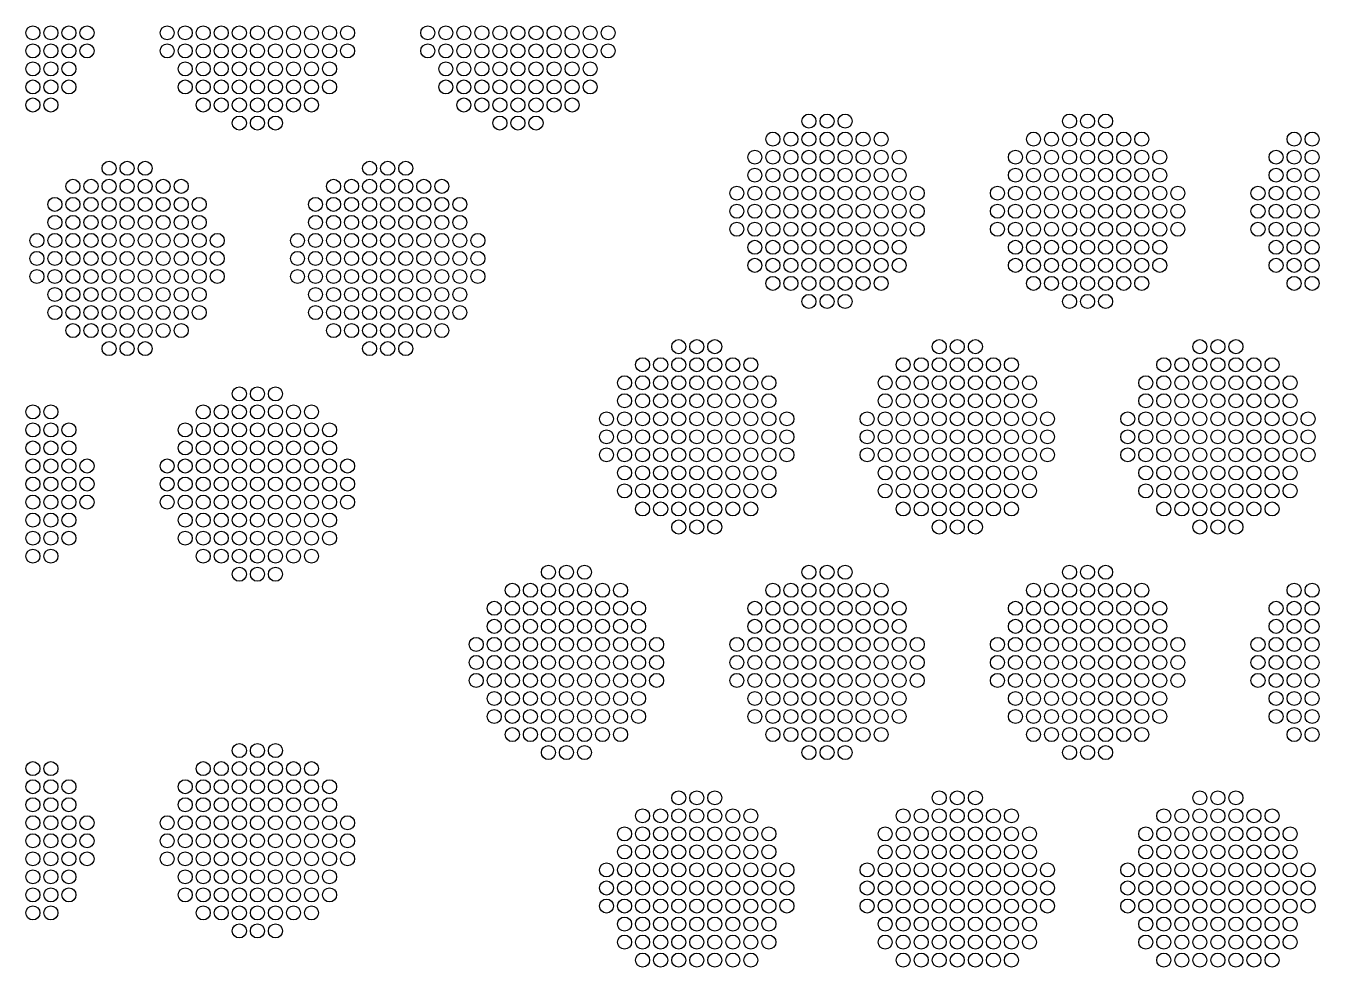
# Model space of a CAD drawing. Extents: x -49 to 54, y -38 to 38.
# Drawn here: x -29.79 to -23.33, y 9.48 to 14.17 of the extents above; entities that cross this region are included whole.
import ezdxf

# ---------------------------------------------------------------- set-up
doc = ezdxf.new("R2010")
doc.units = 0
doc.layers.add('LOWER_ELECTRODE', color=1, linetype='CONTINUOUS')

msp = doc.modelspace()

# ---------------------------------------------------------------- linework, layer by layer
at = {"layer": 'LOWER_ELECTRODE'}
for centre in [(-29.7502, 14.1384), (-29.6602, 14.1384), (-29.5702, 14.1384), (-29.4802, 14.1384), (-29.0802, 14.1384), (-28.9902, 14.1384), (-28.9002, 14.1384), (-28.8102, 14.1384), (-28.7202, 14.1384), (-28.6302, 14.1384), (-28.5402, 14.1384), (-28.4502, 14.1384), (-28.3602, 14.1384), (-28.2702, 14.1384), (-28.1802, 14.1384), (-27.7802, 14.1384), (-27.6902, 14.1384), (-27.6002, 14.1384), (-27.5102, 14.1384), (-27.4202, 14.1384), (-27.3302, 14.1384), (-27.2402, 14.1384), (-27.1502, 14.1384), (-27.0602, 14.1384), (-26.9702, 14.1384), (-26.8802, 14.1384), (-29.7502, 14.0484), (-29.6602, 14.0484), (-29.5702, 14.0484), (-29.4802, 14.0484), (-29.0802, 14.0484), (-28.9902, 14.0484), (-28.9002, 14.0484), (-28.8102, 14.0484), (-28.7202, 14.0484), (-28.6302, 14.0484), (-28.5402, 14.0484), (-28.4502, 14.0484), (-28.3602, 14.0484), (-28.2702, 14.0484), (-28.1802, 14.0484), (-27.7802, 14.0484), (-27.6902, 14.0484), (-27.6002, 14.0484), (-27.5102, 14.0484), (-27.4202, 14.0484), (-27.3302, 14.0484), (-27.2402, 14.0484), (-27.1502, 14.0484), (-27.0602, 14.0484), (-26.9702, 14.0484), (-26.8802, 14.0484), (-29.7502, 13.9584), (-29.6602, 13.9584), (-29.5702, 13.9584), (-28.9902, 13.9584), (-28.9002, 13.9584), (-28.8102, 13.9584), (-28.7202, 13.9584), (-28.6302, 13.9584), (-28.5402, 13.9584), (-28.4502, 13.9584), (-28.3602, 13.9584), (-28.2702, 13.9584), (-27.6902, 13.9584), (-27.6002, 13.9584), (-27.5102, 13.9584), (-27.4202, 13.9584), (-27.3302, 13.9584), (-27.2402, 13.9584), (-27.1502, 13.9584), (-27.0602, 13.9584), (-26.9702, 13.9584), (-29.7502, 13.8684), (-29.6602, 13.8684), (-29.5702, 13.8684), (-28.9902, 13.8684), (-28.9002, 13.8684), (-28.8102, 13.8684), (-28.7202, 13.8684), (-28.6302, 13.8684), (-28.5402, 13.8684), (-28.4502, 13.8684), (-28.3602, 13.8684), (-28.2702, 13.8684), (-27.6902, 13.8684), (-27.6002, 13.8684), (-27.5102, 13.8684), (-27.4202, 13.8684), (-27.3302, 13.8684), (-27.2402, 13.8684), (-27.1502, 13.8684), (-27.0602, 13.8684), (-26.9702, 13.8684), (-29.7502, 13.7784), (-29.6602, 13.7784), (-28.9002, 13.7784), (-28.8102, 13.7784), (-28.7202, 13.7784), (-28.6302, 13.7784), (-28.5402, 13.7784), (-28.4502, 13.7784), (-28.3602, 13.7784), (-27.6002, 13.7784), (-27.5102, 13.7784), (-27.4202, 13.7784), (-27.3302, 13.7784), (-27.2402, 13.7784), (-27.1502, 13.7784), (-27.0602, 13.7784), (-28.7202, 13.6884), (-28.6302, 13.6884), (-28.5402, 13.6884), (-27.4202, 13.6884), (-27.3302, 13.6884), (-27.2402, 13.6884), (-25.8784, 13.6982), (-25.7884, 13.6982), (-25.6984, 13.6982), (-24.5784, 13.6982), (-24.4884, 13.6982), (-24.3984, 13.6982), (-26.0584, 13.6082), (-25.9684, 13.6082), (-25.8784, 13.6082), (-25.7884, 13.6082), (-25.6984, 13.6082), (-25.6084, 13.6082), (-25.5184, 13.6082), (-24.7584, 13.6082), (-24.6684, 13.6082), (-24.5784, 13.6082), (-24.4884, 13.6082), (-24.3984, 13.6082), (-24.3084, 13.6082), (-24.2184, 13.6082), (-23.4584, 13.6082), (-23.3684, 13.6082), (-26.1484, 13.5182), (-26.0584, 13.5182), (-25.9684, 13.5182), (-25.8784, 13.5182), (-25.7884, 13.5182), (-25.6984, 13.5182), (-25.6084, 13.5182), (-25.5184, 13.5182), (-25.4284, 13.5182), (-24.8484, 13.5182), (-24.7584, 13.5182), (-24.6684, 13.5182), (-24.5784, 13.5182), (-24.4884, 13.5182), (-24.3984, 13.5182), (-24.3084, 13.5182), (-24.2184, 13.5182), (-24.1284, 13.5182), (-23.5484, 13.5182), (-23.4584, 13.5182), (-23.3684, 13.5182), (-29.3702, 13.4625), (-29.2802, 13.4625), (-29.1902, 13.4625), (-28.0702, 13.4625), (-27.9802, 13.4625), (-27.8902, 13.4625), (-26.1484, 13.4282), (-26.0584, 13.4282), (-25.9684, 13.4282), (-25.8784, 13.4282), (-25.7884, 13.4282), (-25.6984, 13.4282), (-25.6084, 13.4282), (-25.5184, 13.4282), (-25.4284, 13.4282), (-24.8484, 13.4282), (-24.7584, 13.4282), (-24.6684, 13.4282), (-24.5784, 13.4282), (-24.4884, 13.4282), (-24.3984, 13.4282), (-24.3084, 13.4282), (-24.2184, 13.4282), (-24.1284, 13.4282), (-23.5484, 13.4282), (-23.4584, 13.4282), (-23.3684, 13.4282), (-29.5502, 13.3725), (-29.4602, 13.3725), (-29.3702, 13.3725), (-29.2802, 13.3725), (-29.1902, 13.3725), (-29.1002, 13.3725), (-29.0102, 13.3725), (-28.2502, 13.3725), (-28.1602, 13.3725), (-28.0702, 13.3725), (-27.9802, 13.3725), (-27.8902, 13.3725), (-27.8002, 13.3725), (-27.7102, 13.3725), (-26.2384, 13.3382), (-26.1484, 13.3382), (-26.0584, 13.3382), (-25.9684, 13.3382), (-25.8784, 13.3382), (-25.7884, 13.3382), (-25.6984, 13.3382), (-25.6084, 13.3382), (-25.5184, 13.3382), (-25.4284, 13.3382), (-25.3384, 13.3382), (-24.9384, 13.3382), (-24.8484, 13.3382), (-24.7584, 13.3382), (-24.6684, 13.3382), (-24.5784, 13.3382), (-24.4884, 13.3382), (-24.3984, 13.3382), (-24.3084, 13.3382), (-24.2184, 13.3382), (-24.1284, 13.3382), (-24.0384, 13.3382), (-23.6384, 13.3382), (-23.5484, 13.3382), (-23.4584, 13.3382), (-23.3684, 13.3382), (-29.6402, 13.2825), (-29.5502, 13.2825), (-29.4602, 13.2825), (-29.3702, 13.2825), (-29.2802, 13.2825), (-29.1902, 13.2825), (-29.1002, 13.2825), (-29.0102, 13.2825), (-28.9202, 13.2825), (-28.3402, 13.2825), (-28.2502, 13.2825), (-28.1602, 13.2825), (-28.0702, 13.2825), (-27.9802, 13.2825), (-27.8902, 13.2825), (-27.8002, 13.2825), (-27.7102, 13.2825), (-27.6202, 13.2825), (-29.6402, 13.1925), (-29.5502, 13.1925), (-29.4602, 13.1925), (-29.3702, 13.1925), (-29.2802, 13.1925), (-29.1902, 13.1925), (-29.1002, 13.1925), (-29.0102, 13.1925), (-28.9202, 13.1925), (-28.3402, 13.1925), (-28.2502, 13.1925), (-28.1602, 13.1925), (-28.0702, 13.1925), (-27.9802, 13.1925), (-27.8902, 13.1925), (-27.8002, 13.1925), (-27.7102, 13.1925), (-27.6202, 13.1925), (-26.2384, 13.2482), (-26.1484, 13.2482), (-26.0584, 13.2482), (-25.9684, 13.2482), (-25.8784, 13.2482), (-25.7884, 13.2482), (-25.6984, 13.2482), (-25.6084, 13.2482), (-25.5184, 13.2482), (-25.4284, 13.2482), (-25.3384, 13.2482), (-24.9384, 13.2482), (-24.8484, 13.2482), (-24.7584, 13.2482), (-24.6684, 13.2482), (-24.5784, 13.2482), (-24.4884, 13.2482), (-24.3984, 13.2482), (-24.3084, 13.2482), (-24.2184, 13.2482), (-24.1284, 13.2482), (-24.0384, 13.2482), (-23.6384, 13.2482), (-23.5484, 13.2482), (-23.4584, 13.2482), (-23.3684, 13.2482), (-26.2384, 13.1582), (-26.1484, 13.1582), (-26.0584, 13.1582), (-25.9684, 13.1582), (-25.8784, 13.1582), (-25.7884, 13.1582), (-25.6984, 13.1582), (-25.6084, 13.1582), (-25.5184, 13.1582), (-25.4284, 13.1582), (-25.3384, 13.1582), (-24.9384, 13.1582), (-24.8484, 13.1582), (-24.7584, 13.1582), (-24.6684, 13.1582), (-24.5784, 13.1582), (-24.4884, 13.1582), (-24.3984, 13.1582), (-24.3084, 13.1582), (-24.2184, 13.1582), (-24.1284, 13.1582), (-24.0384, 13.1582), (-23.6384, 13.1582), (-23.5484, 13.1582), (-23.4584, 13.1582), (-23.3684, 13.1582), (-29.7302, 13.1025), (-29.6402, 13.1025), (-29.5502, 13.1025), (-29.4602, 13.1025), (-29.3702, 13.1025), (-29.2802, 13.1025), (-29.1902, 13.1025), (-29.1002, 13.1025), (-29.0102, 13.1025), (-28.9202, 13.1025), (-28.8302, 13.1025), (-28.4302, 13.1025), (-28.3402, 13.1025), (-28.2502, 13.1025), (-28.1602, 13.1025), (-28.0702, 13.1025), (-27.9802, 13.1025), (-27.8902, 13.1025), (-27.8002, 13.1025), (-27.7102, 13.1025), (-27.6202, 13.1025), (-27.5302, 13.1025), (-26.1484, 13.0682), (-26.0584, 13.0682), (-25.9684, 13.0682), (-25.8784, 13.0682), (-25.7884, 13.0682), (-25.6984, 13.0682), (-25.6084, 13.0682), (-25.5184, 13.0682), (-25.4284, 13.0682), (-24.8484, 13.0682), (-24.7584, 13.0682), (-24.6684, 13.0682), (-24.5784, 13.0682), (-24.4884, 13.0682), (-24.3984, 13.0682), (-24.3084, 13.0682), (-24.2184, 13.0682), (-24.1284, 13.0682), (-23.5484, 13.0682), (-23.4584, 13.0682), (-23.3684, 13.0682), (-29.7302, 13.0125), (-29.6402, 13.0125), (-29.5502, 13.0125), (-29.4602, 13.0125), (-29.3702, 13.0125), (-29.2802, 13.0125), (-29.1902, 13.0125), (-29.1002, 13.0125), (-29.0102, 13.0125), (-28.9202, 13.0125), (-28.8302, 13.0125), (-28.4302, 13.0125), (-28.3402, 13.0125), (-28.2502, 13.0125), (-28.1602, 13.0125), (-28.0702, 13.0125), (-27.9802, 13.0125), (-27.8902, 13.0125), (-27.8002, 13.0125), (-27.7102, 13.0125), (-27.6202, 13.0125), (-27.5302, 13.0125), (-26.1484, 12.9782), (-26.0584, 12.9782), (-25.9684, 12.9782), (-25.8784, 12.9782), (-25.7884, 12.9782), (-25.6984, 12.9782), (-25.6084, 12.9782), (-25.5184, 12.9782), (-25.4284, 12.9782), (-24.8484, 12.9782), (-24.7584, 12.9782), (-24.6684, 12.9782), (-24.5784, 12.9782), (-24.4884, 12.9782), (-24.3984, 12.9782), (-24.3084, 12.9782), (-24.2184, 12.9782), (-24.1284, 12.9782), (-23.5484, 12.9782), (-23.4584, 12.9782), (-23.3684, 12.9782), (-29.7302, 12.9225), (-29.6402, 12.9225), (-29.5502, 12.9225), (-29.4602, 12.9225), (-29.3702, 12.9225), (-29.2802, 12.9225), (-29.1902, 12.9225), (-29.1002, 12.9225), (-29.0102, 12.9225), (-28.9202, 12.9225), (-28.8302, 12.9225), (-28.4302, 12.9225), (-28.3402, 12.9225), (-28.2502, 12.9225), (-28.1602, 12.9225), (-28.0702, 12.9225), (-27.9802, 12.9225), (-27.8902, 12.9225), (-27.8002, 12.9225), (-27.7102, 12.9225), (-27.6202, 12.9225), (-27.5302, 12.9225), (-26.0584, 12.8882), (-25.9684, 12.8882), (-25.8784, 12.8882), (-25.7884, 12.8882), (-25.6984, 12.8882), (-25.6084, 12.8882), (-25.5184, 12.8882), (-24.7584, 12.8882), (-24.6684, 12.8882), (-24.5784, 12.8882), (-24.4884, 12.8882), (-24.3984, 12.8882), (-24.3084, 12.8882), (-24.2184, 12.8882), (-23.4584, 12.8882), (-23.3684, 12.8882), (-29.6402, 12.8325), (-29.5502, 12.8325), (-29.4602, 12.8325), (-29.3702, 12.8325), (-29.2802, 12.8325), (-29.1902, 12.8325), (-29.1002, 12.8325), (-29.0102, 12.8325), (-28.9202, 12.8325), (-28.3402, 12.8325), (-28.2502, 12.8325), (-28.1602, 12.8325), (-28.0702, 12.8325), (-27.9802, 12.8325), (-27.8902, 12.8325), (-27.8002, 12.8325), (-27.7102, 12.8325), (-27.6202, 12.8325), (-29.6402, 12.7425), (-29.5502, 12.7425), (-29.4602, 12.7425), (-29.3702, 12.7425), (-29.2802, 12.7425), (-29.1902, 12.7425), (-29.1002, 12.7425), (-29.0102, 12.7425), (-28.9202, 12.7425), (-28.3402, 12.7425), (-28.2502, 12.7425), (-28.1602, 12.7425), (-28.0702, 12.7425), (-27.9802, 12.7425), (-27.8902, 12.7425), (-27.8002, 12.7425), (-27.7102, 12.7425), (-27.6202, 12.7425), (-25.8784, 12.7982), (-25.7884, 12.7982), (-25.6984, 12.7982), (-24.5784, 12.7982), (-24.4884, 12.7982), (-24.3984, 12.7982), (-29.5502, 12.6525), (-29.4602, 12.6525), (-29.3702, 12.6525), (-29.2802, 12.6525), (-29.1902, 12.6525), (-29.1002, 12.6525), (-29.0102, 12.6525), (-28.2502, 12.6525), (-28.1602, 12.6525), (-28.0702, 12.6525), (-27.9802, 12.6525), (-27.8902, 12.6525), (-27.8002, 12.6525), (-27.7102, 12.6525), (-29.3702, 12.5625), (-29.2802, 12.5625), (-29.1902, 12.5625), (-28.0702, 12.5625), (-27.9802, 12.5625), (-27.8902, 12.5625), (-26.5284, 12.5723), (-26.4384, 12.5723), (-26.3484, 12.5723), (-25.2284, 12.5723), (-25.1384, 12.5723), (-25.0484, 12.5723), (-23.9284, 12.5723), (-23.8384, 12.5723), (-23.7484, 12.5723), (-26.7084, 12.4823), (-26.6184, 12.4823), (-26.5284, 12.4823), (-26.4384, 12.4823), (-26.3484, 12.4823), (-26.2584, 12.4823), (-26.1684, 12.4823), (-25.4084, 12.4823), (-25.3184, 12.4823), (-25.2284, 12.4823), (-25.1384, 12.4823), (-25.0484, 12.4823), (-24.9584, 12.4823), (-24.8684, 12.4823), (-24.1084, 12.4823), (-24.0184, 12.4823), (-23.9284, 12.4823), (-23.8384, 12.4823), (-23.7484, 12.4823), (-23.6584, 12.4823), (-23.5684, 12.4823), (-26.7984, 12.3923), (-26.7084, 12.3923), (-26.6184, 12.3923), (-26.5284, 12.3923), (-26.4384, 12.3923), (-26.3484, 12.3923), (-26.2584, 12.3923), (-26.1684, 12.3923), (-26.0784, 12.3923), (-25.4984, 12.3923), (-25.4084, 12.3923), (-25.3184, 12.3923), (-25.2284, 12.3923), (-25.1384, 12.3923), (-25.0484, 12.3923), (-24.9584, 12.3923), (-24.8684, 12.3923), (-24.7784, 12.3923), (-24.1984, 12.3923), (-24.1084, 12.3923), (-24.0184, 12.3923), (-23.9284, 12.3923), (-23.8384, 12.3923), (-23.7484, 12.3923), (-23.6584, 12.3923), (-23.5684, 12.3923), (-23.4784, 12.3923), (-28.7202, 12.3367), (-28.6302, 12.3367), (-28.5402, 12.3367), (-26.7984, 12.3023), (-26.7084, 12.3023), (-26.6184, 12.3023), (-26.5284, 12.3023), (-26.4384, 12.3023), (-26.3484, 12.3023), (-26.2584, 12.3023), (-26.1684, 12.3023), (-26.0784, 12.3023), (-25.4984, 12.3023), (-25.4084, 12.3023), (-25.3184, 12.3023), (-25.2284, 12.3023), (-25.1384, 12.3023), (-25.0484, 12.3023), (-24.9584, 12.3023), (-24.8684, 12.3023), (-24.7784, 12.3023), (-24.1984, 12.3023), (-24.1084, 12.3023), (-24.0184, 12.3023), (-23.9284, 12.3023), (-23.8384, 12.3023), (-23.7484, 12.3023), (-23.6584, 12.3023), (-23.5684, 12.3023), (-23.4784, 12.3023), (-29.7502, 12.2467), (-29.6602, 12.2467), (-28.9002, 12.2467), (-28.8102, 12.2467), (-28.7202, 12.2467), (-28.6302, 12.2467), (-28.5402, 12.2467), (-28.4502, 12.2467), (-28.3602, 12.2467), (-26.8884, 12.2123), (-26.7984, 12.2123), (-26.7084, 12.2123), (-26.6184, 12.2123), (-26.5284, 12.2123), (-26.4384, 12.2123), (-26.3484, 12.2123), (-26.2584, 12.2123), (-26.1684, 12.2123), (-26.0784, 12.2123), (-25.9884, 12.2123), (-25.5884, 12.2123), (-25.4984, 12.2123), (-25.4084, 12.2123), (-25.3184, 12.2123), (-25.2284, 12.2123), (-25.1384, 12.2123), (-25.0484, 12.2123), (-24.9584, 12.2123), (-24.8684, 12.2123), (-24.7784, 12.2123), (-24.6884, 12.2123), (-24.2884, 12.2123), (-24.1984, 12.2123), (-24.1084, 12.2123), (-24.0184, 12.2123), (-23.9284, 12.2123), (-23.8384, 12.2123), (-23.7484, 12.2123), (-23.6584, 12.2123), (-23.5684, 12.2123), (-23.4784, 12.2123), (-23.3884, 12.2123), (-29.7502, 12.1567), (-29.6602, 12.1567), (-29.5702, 12.1567), (-28.9902, 12.1567), (-28.9002, 12.1567), (-28.8102, 12.1567), (-28.7202, 12.1567), (-28.6302, 12.1567), (-28.5402, 12.1567), (-28.4502, 12.1567), (-28.3602, 12.1567), (-28.2702, 12.1567), (-26.8884, 12.1223), (-26.7984, 12.1223), (-26.7084, 12.1223), (-26.6184, 12.1223), (-26.5284, 12.1223), (-26.4384, 12.1223), (-26.3484, 12.1223), (-26.2584, 12.1223), (-26.1684, 12.1223), (-26.0784, 12.1223), (-25.9884, 12.1223), (-25.5884, 12.1223), (-25.4984, 12.1223), (-25.4084, 12.1223), (-25.3184, 12.1223), (-25.2284, 12.1223), (-25.1384, 12.1223), (-25.0484, 12.1223), (-24.9584, 12.1223), (-24.8684, 12.1223), (-24.7784, 12.1223), (-24.6884, 12.1223), (-24.2884, 12.1223), (-24.1984, 12.1223), (-24.1084, 12.1223), (-24.0184, 12.1223), (-23.9284, 12.1223), (-23.8384, 12.1223), (-23.7484, 12.1223), (-23.6584, 12.1223), (-23.5684, 12.1223), (-23.4784, 12.1223), (-23.3884, 12.1223), (-29.7502, 12.0667), (-29.6602, 12.0667), (-29.5702, 12.0667), (-28.9902, 12.0667), (-28.9002, 12.0667), (-28.8102, 12.0667), (-28.7202, 12.0667), (-28.6302, 12.0667), (-28.5402, 12.0667), (-28.4502, 12.0667), (-28.3602, 12.0667), (-28.2702, 12.0667), (-26.8884, 12.0323), (-26.7984, 12.0323), (-26.7084, 12.0323), (-26.6184, 12.0323), (-26.5284, 12.0323), (-26.4384, 12.0323), (-26.3484, 12.0323), (-26.2584, 12.0323), (-26.1684, 12.0323), (-26.0784, 12.0323), (-25.9884, 12.0323), (-25.5884, 12.0323), (-25.4984, 12.0323), (-25.4084, 12.0323), (-25.3184, 12.0323), (-25.2284, 12.0323), (-25.1384, 12.0323), (-25.0484, 12.0323), (-24.9584, 12.0323), (-24.8684, 12.0323), (-24.7784, 12.0323), (-24.6884, 12.0323), (-24.2884, 12.0323), (-24.1984, 12.0323), (-24.1084, 12.0323), (-24.0184, 12.0323), (-23.9284, 12.0323), (-23.8384, 12.0323), (-23.7484, 12.0323), (-23.6584, 12.0323), (-23.5684, 12.0323), (-23.4784, 12.0323), (-23.3884, 12.0323), (-29.7502, 11.9767), (-29.6602, 11.9767), (-29.5702, 11.9767), (-29.4802, 11.9767), (-29.0802, 11.9767), (-28.9902, 11.9767), (-28.9002, 11.9767), (-28.8102, 11.9767), (-28.7202, 11.9767), (-28.6302, 11.9767), (-28.5402, 11.9767), (-28.4502, 11.9767), (-28.3602, 11.9767), (-28.2702, 11.9767), (-28.1802, 11.9767), (-26.7984, 11.9423), (-26.7084, 11.9423), (-26.6184, 11.9423), (-26.5284, 11.9423), (-26.4384, 11.9423), (-26.3484, 11.9423), (-26.2584, 11.9423), (-26.1684, 11.9423), (-26.0784, 11.9423), (-25.4984, 11.9423), (-25.4084, 11.9423), (-25.3184, 11.9423), (-25.2284, 11.9423), (-25.1384, 11.9423), (-25.0484, 11.9423), (-24.9584, 11.9423), (-24.8684, 11.9423), (-24.7784, 11.9423), (-24.1984, 11.9423), (-24.1084, 11.9423), (-24.0184, 11.9423), (-23.9284, 11.9423), (-23.8384, 11.9423), (-23.7484, 11.9423), (-23.6584, 11.9423), (-23.5684, 11.9423), (-23.4784, 11.9423), (-29.7502, 11.8867), (-29.6602, 11.8867), (-29.5702, 11.8867), (-29.4802, 11.8867), (-29.0802, 11.8867), (-28.9902, 11.8867), (-28.9002, 11.8867), (-28.8102, 11.8867), (-28.7202, 11.8867), (-28.6302, 11.8867), (-28.5402, 11.8867), (-28.4502, 11.8867), (-28.3602, 11.8867), (-28.2702, 11.8867), (-28.1802, 11.8867), (-26.7984, 11.8523), (-26.7084, 11.8523), (-26.6184, 11.8523), (-26.5284, 11.8523), (-26.4384, 11.8523), (-26.3484, 11.8523), (-26.2584, 11.8523), (-26.1684, 11.8523), (-26.0784, 11.8523), (-25.4984, 11.8523), (-25.4084, 11.8523), (-25.3184, 11.8523), (-25.2284, 11.8523), (-25.1384, 11.8523), (-25.0484, 11.8523), (-24.9584, 11.8523), (-24.8684, 11.8523), (-24.7784, 11.8523), (-24.1984, 11.8523), (-24.1084, 11.8523), (-24.0184, 11.8523), (-23.9284, 11.8523), (-23.8384, 11.8523), (-23.7484, 11.8523), (-23.6584, 11.8523), (-23.5684, 11.8523), (-23.4784, 11.8523), (-29.7502, 11.7967), (-29.6602, 11.7967), (-29.5702, 11.7967), (-29.4802, 11.7967), (-29.0802, 11.7967), (-28.9902, 11.7967), (-28.9002, 11.7967), (-28.8102, 11.7967), (-28.7202, 11.7967), (-28.6302, 11.7967), (-28.5402, 11.7967), (-28.4502, 11.7967), (-28.3602, 11.7967), (-28.2702, 11.7967), (-28.1802, 11.7967), (-26.7084, 11.7623), (-26.6184, 11.7623), (-26.5284, 11.7623), (-26.4384, 11.7623), (-26.3484, 11.7623), (-26.2584, 11.7623), (-26.1684, 11.7623), (-25.4084, 11.7623), (-25.3184, 11.7623), (-25.2284, 11.7623), (-25.1384, 11.7623), (-25.0484, 11.7623), (-24.9584, 11.7623), (-24.8684, 11.7623), (-24.1084, 11.7623), (-24.0184, 11.7623), (-23.9284, 11.7623), (-23.8384, 11.7623), (-23.7484, 11.7623), (-23.6584, 11.7623), (-23.5684, 11.7623), (-29.7502, 11.7067), (-29.6602, 11.7067), (-29.5702, 11.7067), (-28.9902, 11.7067), (-28.9002, 11.7067), (-28.8102, 11.7067), (-28.7202, 11.7067), (-28.6302, 11.7067), (-28.5402, 11.7067), (-28.4502, 11.7067), (-28.3602, 11.7067), (-28.2702, 11.7067), (-26.5284, 11.6723), (-26.4384, 11.6723), (-26.3484, 11.6723), (-25.2284, 11.6723), (-25.1384, 11.6723), (-25.0484, 11.6723), (-23.9284, 11.6723), (-23.8384, 11.6723), (-23.7484, 11.6723), (-29.7502, 11.6167), (-29.6602, 11.6167), (-29.5702, 11.6167), (-28.9902, 11.6167), (-28.9002, 11.6167), (-28.8102, 11.6167), (-28.7202, 11.6167), (-28.6302, 11.6167), (-28.5402, 11.6167), (-28.4502, 11.6167), (-28.3602, 11.6167), (-28.2702, 11.6167), (-29.7502, 11.5267), (-29.6602, 11.5267), (-28.9002, 11.5267), (-28.8102, 11.5267), (-28.7202, 11.5267), (-28.6302, 11.5267), (-28.5402, 11.5267), (-28.4502, 11.5267), (-28.3602, 11.5267), (-28.7202, 11.4367), (-28.6302, 11.4367), (-28.5402, 11.4367), (-27.1784, 11.4465), (-27.0884, 11.4465), (-26.9984, 11.4465), (-25.8784, 11.4465), (-25.7884, 11.4465), (-25.6984, 11.4465), (-24.5784, 11.4465), (-24.4884, 11.4465), (-24.3984, 11.4465), (-27.3584, 11.3565), (-27.2684, 11.3565), (-27.1784, 11.3565), (-27.0884, 11.3565), (-26.9984, 11.3565), (-26.9084, 11.3565), (-26.8184, 11.3565), (-26.0584, 11.3565), (-25.9684, 11.3565), (-25.8784, 11.3565), (-25.7884, 11.3565), (-25.6984, 11.3565), (-25.6084, 11.3565), (-25.5184, 11.3565), (-24.7584, 11.3565), (-24.6684, 11.3565), (-24.5784, 11.3565), (-24.4884, 11.3565), (-24.3984, 11.3565), (-24.3084, 11.3565), (-24.2184, 11.3565), (-23.4584, 11.3565), (-23.3684, 11.3565), (-27.4484, 11.2665), (-27.3584, 11.2665), (-27.2684, 11.2665), (-27.1784, 11.2665), (-27.0884, 11.2665), (-26.9984, 11.2665), (-26.9084, 11.2665), (-26.8184, 11.2665), (-26.7284, 11.2665), (-26.1484, 11.2665), (-26.0584, 11.2665), (-25.9684, 11.2665), (-25.8784, 11.2665), (-25.7884, 11.2665), (-25.6984, 11.2665), (-25.6084, 11.2665), (-25.5184, 11.2665), (-25.4284, 11.2665), (-24.8484, 11.2665), (-24.7584, 11.2665), (-24.6684, 11.2665), (-24.5784, 11.2665), (-24.4884, 11.2665), (-24.3984, 11.2665), (-24.3084, 11.2665), (-24.2184, 11.2665), (-24.1284, 11.2665), (-23.5484, 11.2665), (-23.4584, 11.2665), (-23.3684, 11.2665), (-27.4484, 11.1765), (-27.3584, 11.1765), (-27.2684, 11.1765), (-27.1784, 11.1765), (-27.0884, 11.1765), (-26.9984, 11.1765), (-26.9084, 11.1765), (-26.8184, 11.1765), (-26.7284, 11.1765), (-26.1484, 11.1765), (-26.0584, 11.1765), (-25.9684, 11.1765), (-25.8784, 11.1765), (-25.7884, 11.1765), (-25.6984, 11.1765), (-25.6084, 11.1765), (-25.5184, 11.1765), (-25.4284, 11.1765), (-24.8484, 11.1765), (-24.7584, 11.1765), (-24.6684, 11.1765), (-24.5784, 11.1765), (-24.4884, 11.1765), (-24.3984, 11.1765), (-24.3084, 11.1765), (-24.2184, 11.1765), (-24.1284, 11.1765), (-23.5484, 11.1765), (-23.4584, 11.1765), (-23.3684, 11.1765), (-27.5384, 11.0865), (-27.4484, 11.0865), (-27.3584, 11.0865), (-27.2684, 11.0865), (-27.1784, 11.0865), (-27.0884, 11.0865), (-26.9984, 11.0865), (-26.9084, 11.0865), (-26.8184, 11.0865), (-26.7284, 11.0865), (-26.6384, 11.0865), (-26.2384, 11.0865), (-26.1484, 11.0865), (-26.0584, 11.0865), (-25.9684, 11.0865), (-25.8784, 11.0865), (-25.7884, 11.0865), (-25.6984, 11.0865), (-25.6084, 11.0865), (-25.5184, 11.0865), (-25.4284, 11.0865), (-25.3384, 11.0865), (-24.9384, 11.0865), (-24.8484, 11.0865), (-24.7584, 11.0865), (-24.6684, 11.0865), (-24.5784, 11.0865), (-24.4884, 11.0865), (-24.3984, 11.0865), (-24.3084, 11.0865), (-24.2184, 11.0865), (-24.1284, 11.0865), (-24.0384, 11.0865), (-23.6384, 11.0865), (-23.5484, 11.0865), (-23.4584, 11.0865), (-23.3684, 11.0865), (-27.5384, 10.9965), (-27.4484, 10.9965), (-27.3584, 10.9965), (-27.2684, 10.9965), (-27.1784, 10.9965), (-27.0884, 10.9965), (-26.9984, 10.9965), (-26.9084, 10.9965), (-26.8184, 10.9965), (-26.7284, 10.9965), (-26.6384, 10.9965), (-26.2384, 10.9965), (-26.1484, 10.9965), (-26.0584, 10.9965), (-25.9684, 10.9965), (-25.8784, 10.9965), (-25.7884, 10.9965), (-25.6984, 10.9965), (-25.6084, 10.9965), (-25.5184, 10.9965), (-25.4284, 10.9965), (-25.3384, 10.9965), (-24.9384, 10.9965), (-24.8484, 10.9965), (-24.7584, 10.9965), (-24.6684, 10.9965), (-24.5784, 10.9965), (-24.4884, 10.9965), (-24.3984, 10.9965), (-24.3084, 10.9965), (-24.2184, 10.9965), (-24.1284, 10.9965), (-24.0384, 10.9965), (-23.6384, 10.9965), (-23.5484, 10.9965), (-23.4584, 10.9965), (-23.3684, 10.9965), (-27.5384, 10.9065), (-27.4484, 10.9065), (-27.3584, 10.9065), (-27.2684, 10.9065), (-27.1784, 10.9065), (-27.0884, 10.9065), (-26.9984, 10.9065), (-26.9084, 10.9065), (-26.8184, 10.9065), (-26.7284, 10.9065), (-26.6384, 10.9065), (-26.2384, 10.9065), (-26.1484, 10.9065), (-26.0584, 10.9065), (-25.9684, 10.9065), (-25.8784, 10.9065), (-25.7884, 10.9065), (-25.6984, 10.9065), (-25.6084, 10.9065), (-25.5184, 10.9065), (-25.4284, 10.9065), (-25.3384, 10.9065), (-24.9384, 10.9065), (-24.8484, 10.9065), (-24.7584, 10.9065), (-24.6684, 10.9065), (-24.5784, 10.9065), (-24.4884, 10.9065), (-24.3984, 10.9065), (-24.3084, 10.9065), (-24.2184, 10.9065), (-24.1284, 10.9065), (-24.0384, 10.9065), (-23.6384, 10.9065), (-23.5484, 10.9065), (-23.4584, 10.9065), (-23.3684, 10.9065), (-27.4484, 10.8165), (-27.3584, 10.8165), (-27.2684, 10.8165), (-27.1784, 10.8165), (-27.0884, 10.8165), (-26.9984, 10.8165), (-26.9084, 10.8165), (-26.8184, 10.8165), (-26.7284, 10.8165), (-26.1484, 10.8165), (-26.0584, 10.8165), (-25.9684, 10.8165), (-25.8784, 10.8165), (-25.7884, 10.8165), (-25.6984, 10.8165), (-25.6084, 10.8165), (-25.5184, 10.8165), (-25.4284, 10.8165), (-24.8484, 10.8165), (-24.7584, 10.8165), (-24.6684, 10.8165), (-24.5784, 10.8165), (-24.4884, 10.8165), (-24.3984, 10.8165), (-24.3084, 10.8165), (-24.2184, 10.8165), (-24.1284, 10.8165), (-23.5484, 10.8165), (-23.4584, 10.8165), (-23.3684, 10.8165), (-27.4484, 10.7265), (-27.3584, 10.7265), (-27.2684, 10.7265), (-27.1784, 10.7265), (-27.0884, 10.7265), (-26.9984, 10.7265), (-26.9084, 10.7265), (-26.8184, 10.7265), (-26.7284, 10.7265), (-26.1484, 10.7265), (-26.0584, 10.7265), (-25.9684, 10.7265), (-25.8784, 10.7265), (-25.7884, 10.7265), (-25.6984, 10.7265), (-25.6084, 10.7265), (-25.5184, 10.7265), (-25.4284, 10.7265), (-24.8484, 10.7265), (-24.7584, 10.7265), (-24.6684, 10.7265), (-24.5784, 10.7265), (-24.4884, 10.7265), (-24.3984, 10.7265), (-24.3084, 10.7265), (-24.2184, 10.7265), (-24.1284, 10.7265), (-23.5484, 10.7265), (-23.4584, 10.7265), (-23.3684, 10.7265), (-27.3584, 10.6365), (-27.2684, 10.6365), (-27.1784, 10.6365), (-27.0884, 10.6365), (-26.9984, 10.6365), (-26.9084, 10.6365), (-26.8184, 10.6365), (-26.0584, 10.6365), (-25.9684, 10.6365), (-25.8784, 10.6365), (-25.7884, 10.6365), (-25.6984, 10.6365), (-25.6084, 10.6365), (-25.5184, 10.6365), (-24.7584, 10.6365), (-24.6684, 10.6365), (-24.5784, 10.6365), (-24.4884, 10.6365), (-24.3984, 10.6365), (-24.3084, 10.6365), (-24.2184, 10.6365), (-23.4584, 10.6365), (-23.3684, 10.6365), (-28.7202, 10.5563), (-28.6302, 10.5563), (-28.5402, 10.5563), (-27.1784, 10.5465), (-27.0884, 10.5465), (-26.9984, 10.5465), (-25.8784, 10.5465), (-25.7884, 10.5465), (-25.6984, 10.5465), (-24.5784, 10.5465), (-24.4884, 10.5465), (-24.3984, 10.5465), (-29.7502, 10.4663), (-29.6602, 10.4663), (-28.9002, 10.4663), (-28.8102, 10.4663), (-28.7202, 10.4663), (-28.6302, 10.4663), (-28.5402, 10.4663), (-28.4502, 10.4663), (-28.3602, 10.4663), (-29.7502, 10.3763), (-29.6602, 10.3763), (-29.5702, 10.3763), (-28.9902, 10.3763), (-28.9002, 10.3763), (-28.8102, 10.3763), (-28.7202, 10.3763), (-28.6302, 10.3763), (-28.5402, 10.3763), (-28.4502, 10.3763), (-28.3602, 10.3763), (-28.2702, 10.3763), (-26.5284, 10.3207), (-26.4384, 10.3207), (-26.3484, 10.3207), (-25.2284, 10.3207), (-25.1384, 10.3207), (-25.0484, 10.3207), (-23.9284, 10.3207), (-23.8384, 10.3207), (-23.7484, 10.3207), (-29.7502, 10.2863), (-29.6602, 10.2863), (-29.5702, 10.2863), (-28.9902, 10.2863), (-28.9002, 10.2863), (-28.8102, 10.2863), (-28.7202, 10.2863), (-28.6302, 10.2863), (-28.5402, 10.2863), (-28.4502, 10.2863), (-28.3602, 10.2863), (-28.2702, 10.2863), (-26.7084, 10.2307), (-26.6184, 10.2307), (-26.5284, 10.2307), (-26.4384, 10.2307), (-26.3484, 10.2307), (-26.2584, 10.2307), (-26.1684, 10.2307), (-25.4084, 10.2307), (-25.3184, 10.2307), (-25.2284, 10.2307), (-25.1384, 10.2307), (-25.0484, 10.2307), (-24.9584, 10.2307), (-24.8684, 10.2307), (-24.1084, 10.2307), (-24.0184, 10.2307), (-23.9284, 10.2307), (-23.8384, 10.2307), (-23.7484, 10.2307), (-23.6584, 10.2307), (-23.5684, 10.2307), (-29.7502, 10.1963), (-29.6602, 10.1963), (-29.5702, 10.1963), (-29.4802, 10.1963), (-29.0802, 10.1963), (-28.9902, 10.1963), (-28.9002, 10.1963), (-28.8102, 10.1963), (-28.7202, 10.1963), (-28.6302, 10.1963), (-28.5402, 10.1963), (-28.4502, 10.1963), (-28.3602, 10.1963), (-28.2702, 10.1963), (-28.1802, 10.1963), (-29.7502, 10.1063), (-29.6602, 10.1063), (-29.5702, 10.1063), (-29.4802, 10.1063), (-29.0802, 10.1063), (-28.9902, 10.1063), (-28.9002, 10.1063), (-28.8102, 10.1063), (-28.7202, 10.1063), (-28.6302, 10.1063), (-28.5402, 10.1063), (-28.4502, 10.1063), (-28.3602, 10.1063), (-28.2702, 10.1063), (-28.1802, 10.1063), (-26.7984, 10.1407), (-26.7084, 10.1407), (-26.6184, 10.1407), (-26.5284, 10.1407), (-26.4384, 10.1407), (-26.3484, 10.1407), (-26.2584, 10.1407), (-26.1684, 10.1407), (-26.0784, 10.1407), (-25.4984, 10.1407), (-25.4084, 10.1407), (-25.3184, 10.1407), (-25.2284, 10.1407), (-25.1384, 10.1407), (-25.0484, 10.1407), (-24.9584, 10.1407), (-24.8684, 10.1407), (-24.7784, 10.1407), (-24.1984, 10.1407), (-24.1084, 10.1407), (-24.0184, 10.1407), (-23.9284, 10.1407), (-23.8384, 10.1407), (-23.7484, 10.1407), (-23.6584, 10.1407), (-23.5684, 10.1407), (-23.4784, 10.1407), (-26.7984, 10.0507), (-26.7084, 10.0507), (-26.6184, 10.0507), (-26.5284, 10.0507), (-26.4384, 10.0507), (-26.3484, 10.0507), (-26.2584, 10.0507), (-26.1684, 10.0507), (-26.0784, 10.0507), (-25.4984, 10.0507), (-25.4084, 10.0507), (-25.3184, 10.0507), (-25.2284, 10.0507), (-25.1384, 10.0507), (-25.0484, 10.0507), (-24.9584, 10.0507), (-24.8684, 10.0507), (-24.7784, 10.0507), (-24.1984, 10.0507), (-24.1084, 10.0507), (-24.0184, 10.0507), (-23.9284, 10.0507), (-23.8384, 10.0507), (-23.7484, 10.0507), (-23.6584, 10.0507), (-23.5684, 10.0507), (-23.4784, 10.0507), (-29.7502, 10.0163), (-29.6602, 10.0163), (-29.5702, 10.0163), (-29.4802, 10.0163), (-29.0802, 10.0163), (-28.9902, 10.0163), (-28.9002, 10.0163), (-28.8102, 10.0163), (-28.7202, 10.0163), (-28.6302, 10.0163), (-28.5402, 10.0163), (-28.4502, 10.0163), (-28.3602, 10.0163), (-28.2702, 10.0163), (-28.1802, 10.0163), (-29.7502, 9.9263), (-29.6602, 9.9263), (-29.5702, 9.9263), (-28.9902, 9.9263), (-28.9002, 9.9263), (-28.8102, 9.9263), (-28.7202, 9.9263), (-28.6302, 9.9263), (-28.5402, 9.9263), (-28.4502, 9.9263), (-28.3602, 9.9263), (-28.2702, 9.9263), (-26.8884, 9.9607), (-26.7984, 9.9607), (-26.7084, 9.9607), (-26.6184, 9.9607), (-26.5284, 9.9607), (-26.4384, 9.9607), (-26.3484, 9.9607), (-26.2584, 9.9607), (-26.1684, 9.9607), (-26.0784, 9.9607), (-25.9884, 9.9607), (-25.5884, 9.9607), (-25.4984, 9.9607), (-25.4084, 9.9607), (-25.3184, 9.9607), (-25.2284, 9.9607), (-25.1384, 9.9607), (-25.0484, 9.9607), (-24.9584, 9.9607), (-24.8684, 9.9607), (-24.7784, 9.9607), (-24.6884, 9.9607), (-24.2884, 9.9607), (-24.1984, 9.9607), (-24.1084, 9.9607), (-24.0184, 9.9607), (-23.9284, 9.9607), (-23.8384, 9.9607), (-23.7484, 9.9607), (-23.6584, 9.9607), (-23.5684, 9.9607), (-23.4784, 9.9607), (-23.3884, 9.9607), (-26.8884, 9.8707), (-26.7984, 9.8707), (-26.7084, 9.8707), (-26.6184, 9.8707), (-26.5284, 9.8707), (-26.4384, 9.8707), (-26.3484, 9.8707), (-26.2584, 9.8707), (-26.1684, 9.8707), (-26.0784, 9.8707), (-25.9884, 9.8707), (-25.5884, 9.8707), (-25.4984, 9.8707), (-25.4084, 9.8707), (-25.3184, 9.8707), (-25.2284, 9.8707), (-25.1384, 9.8707), (-25.0484, 9.8707), (-24.9584, 9.8707), (-24.8684, 9.8707), (-24.7784, 9.8707), (-24.6884, 9.8707), (-24.2884, 9.8707), (-24.1984, 9.8707), (-24.1084, 9.8707), (-24.0184, 9.8707), (-23.9284, 9.8707), (-23.8384, 9.8707), (-23.7484, 9.8707), (-23.6584, 9.8707), (-23.5684, 9.8707), (-23.4784, 9.8707), (-23.3884, 9.8707), (-29.7502, 9.8363), (-29.6602, 9.8363), (-29.5702, 9.8363), (-28.9902, 9.8363), (-28.9002, 9.8363), (-28.8102, 9.8363), (-28.7202, 9.8363), (-28.6302, 9.8363), (-28.5402, 9.8363), (-28.4502, 9.8363), (-28.3602, 9.8363), (-28.2702, 9.8363), (-26.8884, 9.7807), (-26.7984, 9.7807), (-26.7084, 9.7807), (-26.6184, 9.7807), (-26.5284, 9.7807), (-26.4384, 9.7807), (-26.3484, 9.7807), (-26.2584, 9.7807), (-26.1684, 9.7807), (-26.0784, 9.7807), (-25.9884, 9.7807), (-25.5884, 9.7807), (-25.4984, 9.7807), (-25.4084, 9.7807), (-25.3184, 9.7807), (-25.2284, 9.7807), (-25.1384, 9.7807), (-25.0484, 9.7807), (-24.9584, 9.7807), (-24.8684, 9.7807), (-24.7784, 9.7807), (-24.6884, 9.7807), (-24.2884, 9.7807), (-24.1984, 9.7807), (-24.1084, 9.7807), (-24.0184, 9.7807), (-23.9284, 9.7807), (-23.8384, 9.7807), (-23.7484, 9.7807), (-23.6584, 9.7807), (-23.5684, 9.7807), (-23.4784, 9.7807), (-23.3884, 9.7807), (-29.7502, 9.7463), (-29.6602, 9.7463), (-28.9002, 9.7463), (-28.8102, 9.7463), (-28.7202, 9.7463), (-28.6302, 9.7463), (-28.5402, 9.7463), (-28.4502, 9.7463), (-28.3602, 9.7463), (-28.7202, 9.6563), (-28.6302, 9.6563), (-28.5402, 9.6563), (-26.7984, 9.6907), (-26.7084, 9.6907), (-26.6184, 9.6907), (-26.5284, 9.6907), (-26.4384, 9.6907), (-26.3484, 9.6907), (-26.2584, 9.6907), (-26.1684, 9.6907), (-26.0784, 9.6907), (-25.4984, 9.6907), (-25.4084, 9.6907), (-25.3184, 9.6907), (-25.2284, 9.6907), (-25.1384, 9.6907), (-25.0484, 9.6907), (-24.9584, 9.6907), (-24.8684, 9.6907), (-24.7784, 9.6907), (-24.1984, 9.6907), (-24.1084, 9.6907), (-24.0184, 9.6907), (-23.9284, 9.6907), (-23.8384, 9.6907), (-23.7484, 9.6907), (-23.6584, 9.6907), (-23.5684, 9.6907), (-23.4784, 9.6907), (-26.7984, 9.6007), (-26.7084, 9.6007), (-26.6184, 9.6007), (-26.5284, 9.6007), (-26.4384, 9.6007), (-26.3484, 9.6007), (-26.2584, 9.6007), (-26.1684, 9.6007), (-26.0784, 9.6007), (-25.4984, 9.6007), (-25.4084, 9.6007), (-25.3184, 9.6007), (-25.2284, 9.6007), (-25.1384, 9.6007), (-25.0484, 9.6007), (-24.9584, 9.6007), (-24.8684, 9.6007), (-24.7784, 9.6007), (-24.1984, 9.6007), (-24.1084, 9.6007), (-24.0184, 9.6007), (-23.9284, 9.6007), (-23.8384, 9.6007), (-23.7484, 9.6007), (-23.6584, 9.6007), (-23.5684, 9.6007), (-23.4784, 9.6007), (-26.7084, 9.5107), (-26.6184, 9.5107), (-26.5284, 9.5107), (-26.4384, 9.5107), (-26.3484, 9.5107), (-26.2584, 9.5107), (-26.1684, 9.5107), (-25.4084, 9.5107), (-25.3184, 9.5107), (-25.2284, 9.5107), (-25.1384, 9.5107), (-25.0484, 9.5107), (-24.9584, 9.5107), (-24.8684, 9.5107), (-24.1084, 9.5107), (-24.0184, 9.5107), (-23.9284, 9.5107), (-23.8384, 9.5107), (-23.7484, 9.5107), (-23.6584, 9.5107), (-23.5684, 9.5107)]:
    msp.add_circle(centre, 0.035, dxfattribs=at)

doc.saveas('drawing.dxf')
